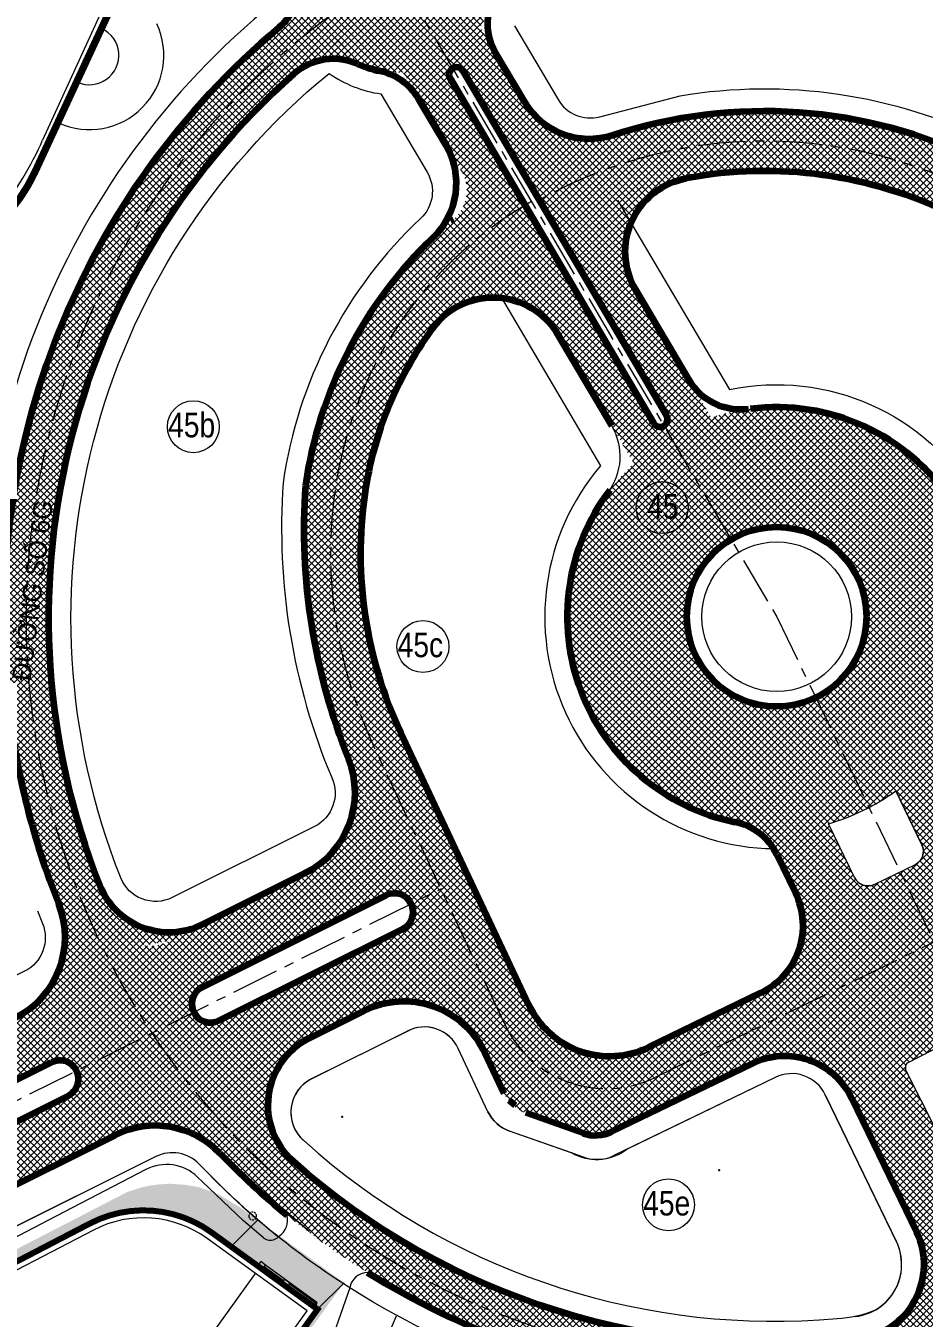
# Model space of a CAD drawing. Header units: millimetres. Extents: x 89040 to 596321, y -313033 to 2401191.
# Drawn here: x 595738 to 595858, y 1200330.2 to 1200502.9 of the extents above; entities that cross this region are included whole.
import ezdxf

# ---------------------------------------------------------------- set-up
doc = ezdxf.new("R2010")
doc.units = ezdxf.units.MM
doc.header["$MEASUREMENT"] = 0
for name, pattern in [('CENTER', [50.800000000000004, 31.75, -6.349999999999999, 6.349999999999999, -6.349999999999999]), ('DUONG', [3, 2, -1]), ('HIDDEN', [0.375, 0.25, -0.125])]:
    doc.linetypes.add(name, pattern=pattern)
for name, color, linetype, lineweight in [('0-THAY0', 7, 'Continuous', 15), ('2', 6, 'Continuous', 25), ('block', 157, 'Continuous', 9), ('BONGDO', 251, 'Continuous', 9), ('CONGTRINH', 7, 'Continuous', 20), ('CONGTRINH2', 30, 'Continuous', 18), ('KICHTHUOC', 2, 'Continuous', 18), ('LEDUONG', 6, 'Continuous', 20), ('LONGDUONG', 4, 'Continuous', 90), ('SO', 61, 'Continuous', 18), ('TEXT', 7, 'Continuous', 25), ('truc', 8, 'CENTER', 9)]:
    doc.layers.add(name, color=color, linetype=linetype, lineweight=lineweight)
doc.layers.add('DUONG NOI BO CONG TRINH', color=7, linetype='Continuous', lineweight=20, true_color=0x5e5e5e)
doc.layers.add('NOI-SUY-5', color=5, linetype='Continuous')
doc.styles.add('FRANKO', font='VFRANKO.TTF')
doc.styles.add('STYLE2', font='VHELVCN.TTF')
pattern_1 = [(45, (27179.21699432831, -3.795911343069747), (-0.4419417382415922, 0.4419417382415923), []), (135, (27179.21699432831, -3.795911343069747), (-0.4419417382415923, -0.4419417382415922), [])]

msp = doc.modelspace()

# ---------------------------------------------------------------- hatches: boundary and pattern name
at = {"layer": 'BONGDO'}
h = msp.add_hatch(dxfattribs=at)
h.set_pattern_fill('ANSI35', color=256, style=0)
h.set_pattern_definition([(45, (594650.3527654881, 1198136.11866812), (-0.1767766952966369, 0.1767766952966369), []), (45, (594650.5295421833, 1198136.11866812), (-0.1767766952966369, 0.1767766952966369), [0.3125, -0.0625, 0, -0.0625])])
h.paths.add_polyline_path([(595766.9538121313, 1200315.024315049), (595770.4940841248, 1200318.564587042), (595775.3082211668, 1200325.202665422), (595773.456464992, 1200326.545615517), (595775.8552081863, 1200328.511865507), (595780.4932182637, 1200334.90708736), (595768.9281076412, 1200343.294458565), (595767.7680127193, 1200344.13579481), (595766.6442707854, 1200344.950766758), (595763.7394663268, 1200346.698913579), (595762.1771161965, 1200347.321776704), (595760.9455425402, 1200347.726444582), (595759.1439709298, 1200348.014537046), (595757.2297766978, 1200348.14714374), (595755.6278925389, 1200348.050895627), (595754.3843370054, 1200347.870731816), (595753.2406584888, 1200347.612275281), (595751.5055973058, 1200347.039094588), (595721.6967311024, 1200331.642124149), (595719.8398030093, 1200329.916771176), (595716.2995310194, 1200326.376499186), (595747.9653253161, 1200343.498822598), (595752.087620549, 1200344.510623637), (595758.6368442065, 1200343.781504714), (595763.7804607155, 1200340.919903937), (595774.2624270011, 1200333.318062064), (595776.9529462737, 1200331.36681537), (595772.3149361965, 1200324.971593517), (595771.4244622675, 1200325.617392389), (595769.9567375593, 1200323.593588005), (595771.767949177, 1200321.662393431)])
at = {"layer": 'DUONG NOI BO CONG TRINH'}
h = msp.add_hatch(dxfattribs=at)
h.set_pattern_fill('NET', color=256, scale=5, angle=45, style=0)
h.set_pattern_definition(pattern_1)
h.paths.add_polyline_path([(595630.3748945956, 1200478.801861896), (595769.4256455847, 1200546.957220973, -0.5504347150805704), (595780.9458568654, 1200539.884298884), (595781.2080394747, 1200520.918638873, 0.3573021920194797), (595775.3441320865, 1200505.521166325, 0.2634841532563126), (595735.6602983037, 1200412.09129189, 0.0411973363359268), (595738.9593987033, 1200395.471017946), (595744.3932171868, 1200398.32224284, -0.3028544932268082), (595778.5295652663, 1200500.400823107, 0.2116231949935918), (595788.3754827704, 1200496.659727888), (595796.2083582728, 1200483.404015115, -0.3670167064642831), (595795.1151936951, 1200477.028091571, 0.1852320290891514), (595775.3313811658, 1200441.408579372, 0.0789288417216947), (595777.5749769636, 1200415.733324899), (595784.2526520797, 1200419.237224336, -0.0943630089708797), (595783.2523431577, 1200440.286812408, -0.1676425808586051), (595797.7723757047, 1200468.668800296, -0.48392233030653), (595805.5422998258, 1200467.608021902), (595819.2434813263, 1200444.421271829, 0.1149863524073583), (595812.1490722288, 1200433.874991097), (595845.0094125232, 1200451.117418418, 0.1406396495466508), (595829.574615258, 1200450.525997186), (595816.0914204965, 1200473.343844473, -0.4793653953514409), (595818.8399161985, 1200480.63915528, -0.1955406021116033), (595861.932132909, 1200477.629785037, -0.0786483482962477), (595876.1281057587, 1200467.445971367), (595883.5160134004, 1200471.322542925, 0.0887768052661807), (595865.4881973601, 1200484.796070051, 0.2103083171618619), (595812.8967785473, 1200487.002505718, -0.3677892534571215), (595806.7717374412, 1200489.115707779), (595798.7066167023, 1200502.764453245, 0.4492483440201812), (595793.2024383567, 1200521.406750746), (595792.7374560233, 1200555.042455542), (595792.5567223554, 1200568.116294836), (595787.5562446158, 1200568.116294836), (595787.58501636, 1200566.03501599, -1), (595785.5852074376, 1200566.007370492), (595785.5560535201, 1200568.116294836), (595780.5555757807, 1200568.116294836), (595780.5788552087, 1200566.432316949, -0.2899607965050845), (595776.1005951096, 1200559.138230874), (595711.6693128623, 1200527.557407714), (595626.9334906854, 1200486.024367827, -0.4156562328863508), (595620.2324115818, 1200488.335577778), (595595.441693289, 1200539.550123221), (595588.8288845223, 1200534.84993947), (595673.0393592676, 1200360.881556037), (595680.127086431, 1200364.600617354), (595628.0750349805, 1200472.133691745, -0.4127723620592684)])
h.paths.add_polyline_path([(595787.8262216662, 1200548.586803692, 0.9999239193066308), (595785.826410652, 1200548.559310346, 1.98714308068e-05), (595785.8264117418, 1200548.559230868, 1.30736535604e-05), (595785.8264124622, 1200548.559178578, 2225215.435289543), (595785.8264124373, 1200548.559180375, 1.2191309903e-06), (595785.8264125048, 1200548.559175499, 4.3275847824e-06), (595785.8264127438, 1200548.559158191), (595786.1741282925, 1200523.40625084, 0.999844908096398), (595788.1739414547, 1200523.43358616, 7.75517789681e-05), (595788.1739372148, 1200523.433896338)], flags=16)
h.paths.add_polyline_path([(595796.3796985305, 1200496.873885755), (595823.5947902565, 1200450.817308077, -1), (595821.8729346012, 1200449.799853851), (595794.6578428752, 1200495.856431529, -1)], flags=16)
h = msp.add_hatch(dxfattribs=at)
h.set_pattern_fill('NET', color=256, scale=5, angle=45, style=0)
h.set_pattern_definition(pattern_1)
h.paths.add_polyline_path([(595774.9286500647, 1200497.314253005), (595776.5716052641, 1200498.073342667), (595777.6177491187, 1200498.342570823), (595779.0001671723, 1200498.477644496), (595780.3829491531, 1200498.371922027), (595781.3639775044, 1200498.146305182), (595781.7848673401, 1200498.417503774), (595779.4934114869, 1200501.394342352), (595779.3107591899, 1200500.645832262), (595776.8366510394, 1200499.870787647), (595775.308600635, 1200498.901906659)])
h = msp.add_hatch(dxfattribs=at)
h.set_pattern_fill('NET', color=256, scale=5, angle=45, style=0)
h.set_pattern_definition(pattern_1)
h.paths.add_polyline_path([(595805.4016033278, 1200491.455867098), (595807.6342192326, 1200487.513925796), (595810.4168602141, 1200486.576937173), (595812.5524773424, 1200486.803041997), (595815.270452473, 1200487.77244951), (595813.9438891691, 1200487.675493715), (595811.8729378917, 1200487.77244951), (595810.4493758114, 1200488.095510129), (595809.3491429859, 1200488.45091442), (595808.1842443094, 1200489.032573971), (595807.0518612302, 1200489.872606799), (595806.1781415548, 1200490.583490598)])
h = msp.add_hatch(dxfattribs=at)
h.set_pattern_fill('NET', color=256, scale=5, angle=45, style=0)
h.set_pattern_definition(pattern_1)
h.paths.add_polyline_path([(595819.0357722951, 1200468.449139731), (595815.7496008545, 1200473.277595796), (595814.7204273961, 1200476.767252231), (595815.5941470716, 1200479.076891203), (595818.5751697314, 1200481.027214557), (595821.247842232, 1200481.489127308), (595823.2523009394, 1200481.797069141), (595824.0746898121, 1200481.848367708), (595821.7103674709, 1200480.667898939), (595820.0142589229, 1200478.768949369), (595818.8321890881, 1200476.921223148), (595818.2668195722, 1200475.176244495), (595817.9584694129, 1200473.636535325), (595817.9584694129, 1200473.071950224), (595818.0613136898, 1200471.891481454), (595818.3696638491, 1200470.711012685)])
h = msp.add_hatch(dxfattribs=at)
h.set_pattern_fill('NET', color=256, scale=5, angle=45, style=0)
h.set_pattern_definition(pattern_1)
h.paths.add_polyline_path([(595826.3225255755, 1200423.927612553, -1), (595850.3225255758, 1200423.927612553, -1)], flags=16)
h.paths.add_polyline_path([(595867.7554591673, 1200369.975002496), (595868.075100912, 1200370.258824103), (595874.1128457201, 1200373.345400163), (595874.5390406607, 1200373.274446454), (595874.8586883531, 1200373.061578556), (595879.0140786164, 1200365.079050995), (595879.1561396314, 1200364.475925848), (595879.0495923833, 1200363.979236343), (595878.7299506385, 1200363.730889897), (595872.5146191532, 1200361.034571087), (595872.123943927, 1200360.92813883), (595871.7687824678, 1200360.999092539), (595871.3070737602, 1200361.424828336), (595867.8264926487, 1200368.733273655), (595867.6133922045, 1200369.300920254), (595867.6133922045, 1200369.620223795)])
h.paths.add_polyline_path([(595855.8196514832, 1200364.323019403), (595862.6032329765, 1200367.764374164), (595863.1004613986, 1200367.586984813), (595863.3135558952, 1200367.338641753), (595867.3979126769, 1200359.072292585), (595867.3979126769, 1200358.682035336), (595867.2203319473, 1200358.185345831), (595860.4722642208, 1200354.99233413), (595860.1171027615, 1200355.027812677), (595859.690907821, 1200355.240680575), (595855.606551039, 1200363.329640392), (595855.5710372721, 1200363.968240701)])
edge = h.paths.add_edge_path()
edge.add_arc((595884.9223491754, 1200382.766547189), 5.000000000000091, 116.3038035977974, 205.8400835446085)
edge.add_line((595880.4222788363, 1200380.587242956), (595889.0355967165, 1200362.801503947))
edge.add_line((595889.0355967166, 1200362.801503947), (595854.8548250274, 1200346.197983155))
edge.add_line((595854.8548250273, 1200346.197983155), (595846.2076528193, 1200364.053628355))
edge.add_arc((595841.7075824799, 1200361.874324122), 5.000000000000047, 25.84008354431365, 115.8535052662718)
edge.add_line((595839.5272241504, 1200366.373883828), (595816.2879063014, 1200355.112773064))
edge.add_arc((595814.1075479719, 1200359.612332771), 5.000000000000652, 250.5664239350375, 295.8535052662603, ccw=False)
edge.add_line((595812.4439788947, 1200354.897193545), (595804.7738742009, 1200357.603317028))
edge.add_arc((595806.437443278, 1200362.318456255), 5.000000000000582, 205.209828304251, 250.5664239350399, ccw=False)
edge.add_line((595801.9136732651, 1200360.188783775), (595796.3090136348, 1200372.093990518))
edge.add_line((595796.3090136348, 1200372.093990518), (595783.7861470125, 1200398.933689911))
edge.add_arc((595779.1089157766, 1200397.16634502), 5.000000000005276, 20.6996407385943, 25.20982830423718)
edge.add_line((595783.6326857894, 1200399.2960175), (595781.8822454886, 1200403.014236811))
edge.add_arc((595857.2706064794, 1200435.633068724), 82.14251742089712, 194.0198922177962, 203.3970392693338, ccw=False)
edge.add_line((595777.5749769636, 1200415.733324899), (595784.2526520797, 1200419.237224336))
edge.add_arc((595839.023505883, 1200432.388582012), 56.32765426600739, 193.502016800409, 205.2098283042517)
edge.add_line((595788.0608352311, 1200408.396690984), (595807.7278434809, 1200366.620773322))
edge.add_arc((595812.2516134937, 1200368.750445802), 5.000000000000582, 205.209828304251, 250.5664239350399)
edge.add_line((595810.5880444164, 1200364.035306575), (595811.9586040006, 1200363.5517534))
edge.add_arc((595813.622173078, 1200368.266892627), 4.999999999999882, 250.566423935048, 295.8535052662788)
edge.add_line((595815.8025314076, 1200363.76733292), (595840.7191254044, 1200375.841203878))
edge.add_arc((595838.5387670747, 1200380.340763585), 4.999999999999483, 295.8535052662695, 385.962970907893)
edge.add_line((595843.0341529192, 1200382.5297145), (595837.6833733233, 1200393.518457411))
edge.add_arc((595833.1879874788, 1200391.329506496), 5.000000000000066, 25.96297090788377, 81.04886439840031)
edge.add_arc((595838.3225255758, 1200423.927612553), 28.00000000000001, 159.1904042628928, 261.04886439840567, ccw=False)
edge.add_line((595812.1490722288, 1200433.874991097), (595845.0094125232, 1200451.117418418))
edge.add_arc((595838.3225255758, 1200423.927612553), 28.0000000000002, -32.80123273498532, 76.18324766180729, ccw=False)
edge.add_arc((595866.0608388694, 1200406.050644812), 5.000000000000477, 147.1987672650109, 205.9629709078885)
edge.add_line((595861.565453025, 1200403.861693897), (595866.4824959622, 1200393.763703548))
edge.add_arc((595870.9778818064, 1200395.952654463), 5.000000000000452, 205.9629709078932, 296.3038035977929)
edge.add_line((595873.1935353234, 1200391.470369389), (595900.3464620756, 1200404.892424578))
edge.add_arc((595898.1308085587, 1200409.374709653), 5.00000000000112, 296.3038035978092, 331.8788619825664)
edge.add_line((595902.5405737413, 1200407.018023201), (595904.6964960991, 1200411.052124275))
edge.add_arc((595900.2867309166, 1200413.408810728), 5.000000000000269, 331.8788619825614, 385.8535052662625)
edge.add_line((595904.7862906234, 1200415.589169057), (595886.3501630633, 1200453.635418425))
edge.add_arc((595836.8590017229, 1200427.692172363), 55.87868168700665, 27.66350948909428, 45.35142505184318)
edge.add_line((595876.1281057587, 1200467.445971367), (595883.5160134, 1200471.322542925))
edge.add_arc((595836.8590017229, 1200427.692172363), 63.87868168700646, 27.54637067025658, 43.080032404757674, ccw=False)
edge.add_line((595893.4961941928, 1200457.233912379), (595913.7621307978, 1200415.411524503))
edge.add_arc((595909.2625710911, 1200413.231166173), 5.000000000000269, -28.121138017438682, 25.853505266262573, ccw=False)
edge.add_line((595913.6723362736, 1200410.874479721), (595908.3864645016, 1200400.983705632))
edge.add_arc((595903.9766993191, 1200403.340392084), 4.999999999999504, 296.30380359779514, 331.87886198255654, ccw=False)
edge.add_line((595906.1923528359, 1200398.858107009), (595882.7066956587, 1200387.248832264))
edge = h.paths.add_edge_path()
edge.add_arc((595837.2439444809, 1200424.115489866), 28.98000000014401, 286.0278578281633, 305.8980839879973)
edge.add_line((595854.2362303487, 1200400.639914879), (595857.7385438231, 1200393.447313937))
edge.add_arc((595855.9403894852, 1200392.571733571), 2.000000000005954, -64.03702909179282, 25.962970907924728, ccw=False)
edge.add_line((595856.8159698513, 1200390.773579233), (595851.4215068379, 1200388.146838135))
edge.add_arc((595850.5459264718, 1200389.944992472), 2.000000000031437, 205.962970908646, 295.9629709066649, ccw=False)
edge.add_line((595848.747772134, 1200389.069412106), (595845.2454586597, 1200396.262013049))
h = msp.add_hatch(dxfattribs=at)
h.set_pattern_fill('NET', color=256, scale=5, angle=45, style=0)
h.set_pattern_definition(pattern_1)
h.paths.add_polyline_path([(595792.6998191635, 1200462.965316379), (595796.3971575915, 1200467.709520028), (595798.3930307197, 1200469.38559914), (595799.9808148339, 1200470.110323021), (595804.1353287062, 1200470.124735483), (595805.2466712762, 1200468.236295862), (595808.5985388204, 1200462.371483732), (595807.2276334247, 1200463.937857324), (595806.2909218266, 1200464.642850104), (595804.7818565674, 1200465.607406921), (595803.0068293392, 1200466.266518326), (595801.5247186882, 1200466.544283436), (595800.4289686269, 1200466.604498136), (595797.478363294, 1200466.159283752), (595795.9045978005, 1200465.522461392), (595794.8099731319, 1200464.876552877)])
h = msp.add_hatch(dxfattribs=at)
h.set_pattern_fill('NET', color=256, scale=5, angle=45, style=0)
h.set_pattern_definition(pattern_1)
h.paths.add_polyline_path([(595776.661237638, 1200390.470465152), (595778.7062648728, 1200392.209136556), (595779.8815913505, 1200393.675303484), (595780.8925702329, 1200395.477870738), (595781.6510467198, 1200397.72066809), (595781.8987579605, 1200399.216944469), (595781.9597042294, 1200400.424833539), (595781.6832259719, 1200402.985895419), (595781.088902933, 1200404.91269742), (595783.5239037838, 1200399.27617944), (595784.2379682226, 1200397.533457322), (595784.158505948, 1200395.790735204), (595783.6033660582, 1200394.602518998), (595782.8100220169, 1200393.73112033), (595781.1440543315, 1200392.542904123)])
h = msp.add_hatch(dxfattribs=at)
h.set_pattern_fill('NET', color=256, scale=5, angle=45, style=0)
h.set_pattern_definition(pattern_1)
h.paths.add_polyline_path([(595769.0828691022, 1200386.577111496), (595756.8248309394, 1200380.462049851), (595756.6630991863, 1200380.381368128), (595760.1715623741, 1200371.716804498, -0.3355916353448112), (595761.5119516738, 1200374.418833999), (595772.9976247436, 1200380.14859254)])
h.paths.add_polyline_path([(595786.1228375554, 1200386.696254115, -1), (595788.354829044, 1200382.222082236), (595775.6074618378, 1200375.862913237), (595779.5222174793, 1200369.434394281), (595789.5496091873, 1200374.436672592, -0.0002033574951911), (595789.5532521332, 1200374.438489917, -0.2018692451153293), (595793.4245213772, 1200374.68795736, -0.1939358235140893), (595796.2456049613, 1200372.22989149), (595783.7861470126, 1200398.933689911, -0.3847995210643777), (595781.3409072652, 1200392.692173142), (595769.0828691022, 1200386.577111496), (595772.9976247436, 1200380.14859254)])
h = msp.add_hatch(dxfattribs=at)
h.set_pattern_fill('NET', color=256, scale=5, angle=45, style=0)
h.set_pattern_definition(pattern_1)
h.paths.add_polyline_path([(595744.3932171868, 1200398.32224284), (595738.9593987033, 1200395.471017946, 0.0403810102925509), (595744.7953630838, 1200379.920132998, -0.407492834641976), (595742.5030339333, 1200373.317458652), (595756.8248309394, 1200380.462049851, -0.4221443758239356), (595750.0600389725, 1200382.825837919, -0.042603070642604)])
h.paths.add_polyline_path([(595768.1213702955, 1200356.4881291, -0.5062479911121979), (595769.4911828252, 1200364.430298644), (595754.5947052627, 1200356.999021519, -0.3406200351524143), (595760.5845519133, 1200355.823110483, 0.1455825744965527), (595810.3074192072, 1200324.558805858), (595818.8023462961, 1200328.685269117, -0.1524475857996893)])
h = msp.add_hatch(dxfattribs=at)
h.set_pattern_fill('NET', color=256, scale=5, angle=45, style=0)
h.set_pattern_definition(pattern_1)
h.paths.add_polyline_path([(595747.79440663, 1200388.093678462), (595750.0618833255, 1200381.533118556), (595752.8048845056, 1200380.141814183), (595754.6334301779, 1200380.141814183), (595757.9860074728, 1200380.794028067), (595761.016840502, 1200382.573108445), (595759.5014239876, 1200381.683568256), (595757.9768359875, 1200381.810453353), (595757.0935779308, 1200381.771369737), (595755.4932633411, 1200381.90025059), (595754.0727459209, 1200382.2385541), (595752.8334372779, 1200382.724204345), (595751.5555868977, 1200383.44486655), (595750.6710272944, 1200384.106459866), (595749.827065025, 1200384.901304949), (595749.3976128633, 1200385.386064601)])
h = msp.add_hatch(dxfattribs=at)
h.set_pattern_fill('NET', color=256, scale=5, angle=45, style=0)
h.set_pattern_definition(pattern_1)
h.paths.add_polyline_path([(595837.5939578334, 1200374.46984674), (595838.9575104536, 1200375.621112173), (595840.0229157171, 1200376.89320554), (595840.7815177576, 1200378.157756479), (595841.5871888655, 1200380.377219131), (595841.808500974, 1200381.743039642), (595841.8139794557, 1200383.506665861), (595841.5327711146, 1200385.155529998), (595843.4408334674, 1200382.279956482), (595843.535822853, 1200378.583977514), (595842.7764557841, 1200376.830800117), (595841.4003883966, 1200375.835743322), (595839.3601259977, 1200375.030235481)])
h = msp.add_hatch(dxfattribs=at)
h.set_pattern_fill('NET', color=256, scale=5, angle=45, style=0)
h.set_pattern_definition(pattern_1)
h.paths.add_polyline_path([(595742.7324303461, 1200384.435430617), (595745.2331344442, 1200379.969790985), (595745.565049278, 1200377.04547183), (595744.6931563215, 1200375.256039434), (595744.0152609181, 1200374.143718028), (595742.8043289239, 1200373.321587045), (595741.3515393405, 1200372.25755549), (595738.0913342579, 1200371.263697946), (595739.2533210575, 1200372.189828716), (595740.4238912652, 1200373.408011473), (595741.3729175859, 1200374.716132449), (595741.9828628225, 1200375.811795907), (595742.4213870019, 1200376.821257788), (595743.1624131118, 1200380.0549258), (595743.2073796351, 1200381.09279601), (595743.1256113435, 1200382.491278383), (595742.9441696319, 1200383.592348083)])
h = msp.add_hatch(dxfattribs=at)
h.set_pattern_fill('NET', color=256, scale=5, angle=45, style=0)
h.set_pattern_definition(pattern_1)
h.paths.add_polyline_path([(595810.1231967779, 1200324.610406546), (595818.802346296, 1200328.685269117), (595827.2029031743, 1200327.369663982), (595835.4944599244, 1200326.799554892), (595840.1525740138, 1200326.791251856), (595843.8367138072, 1200326.943266332), (595847.0587437641, 1200327.191544895), (595850.9018787062, 1200327.76908508), (595853.3695631555, 1200328.892747491), (595855.0295119643, 1200330.206003743), (595856.7955761503, 1200332.535043321), (595857.5979283877, 1200334.440486701), (595858.0298784586, 1200337.34779139), (595857.891335913, 1200339.006603277), (595854.8548250273, 1200346.197983155), (595889.0355967165, 1200362.801503947), (595889.6251019469, 1200361.584227826), (595891.1185441595, 1200358.50040185), (595892.9174590782, 1200355.920541642), (595895.2602106512, 1200354.118573911), (595896.9651440652, 1200353.369269509), (595898.5031159223, 1200352.990376314), (595901.5505506232, 1200352.96205319), (595904.467232519, 1200353.854004316), (595906.2509028099, 1200354.959902598), (595908.9442161762, 1200357.620455672), (595911.7702661391, 1200360.787826934), (595915.3953445728, 1200365.300212201), (595918.9535419897, 1200370.3356825), (595921.4400125177, 1200374.30863209), (595924.5998595125, 1200380.077064081), (595933.1062333314, 1200384.231052791), (595933.0022470026, 1200383.358830707), (595933.1896111144, 1200382.287238274), (595933.6347315024, 1200381.462830652), (595934.1551044058, 1200380.919053186), (595934.8188617448, 1200380.623283621), (595932.4794608008, 1200375.715798706), (595929.2069621806, 1200369.761473444), (595927.618232046, 1200370.166223576), (595926.2344439022, 1200369.828014397), (595925.126186496, 1200368.836465767), (595924.5702460756, 1200367.964383557), (595921.4987369668, 1200363.465091338), (595918.2681155164, 1200359.227012747), (595915.3210736242, 1200355.723989234), (595912.2992700066, 1200352.436513532), (595909.5220015869, 1200349.651942796), (595906.9740434403, 1200347.27492914), (595905.3634020602, 1200345.852011036), (595903.0948989176, 1200342.938072346), (595902.1895067951, 1200340.373483236), (595901.9842319695, 1200338.357705778), (595902.152932302, 1200336.528622167), (595902.9840912906, 1200333.999097311), (595904.0456636086, 1200331.90745243), (595910.2303829173, 1200319.036146513), (595920.9365285937, 1200296.928903353), (595963.5167318955, 1200209.004552549), (595964.8591246655, 1200206.232630301), (595965.4346752694, 1200205.255064455), (595967.4333712492, 1200203.35760968), (595969.7917128537, 1200202.418533096), (595973.1371340326, 1200202.568906158), (595927.6236376934, 1200180.422966774), (595930.9578917549, 1200184.284814708), (595931.2731185947, 1200187.708074128), (595929.9360371773, 1200191.161925928), (595927.3499077284, 1200196.502054327), (595906.9811175223, 1200238.561803146), (595883.5312488109, 1200286.983706355), (595879.8285520201, 1200294.629447481), (595868.867679185, 1200317.262679676), (595867.817815033, 1200318.969803082), (595865.5220705147, 1200321.151875024), (595862.6296992628, 1200322.515026831), (595859.8675385062, 1200322.90407121), (595856.4440493188, 1200322.432773105), (595851.2452811591, 1200321.622943274), (595846.7432909746, 1200321.139357106), (595842.941972343, 1200320.886085349), (595837.9963682514, 1200320.767283826), (595830.3173094773, 1200321.053934858), (595823.0121730769, 1200321.863044979), (595816.0294820538, 1200323.13699062)])
edge = h.paths.add_edge_path(flags=16)
edge.add_arc((595945.7288704867, 1200202.143017455), 5, 0, 360)
edge = h.paths.add_edge_path(flags=16)
edge.add_line((595892.4231735965, 1200337.60836309), (595883.558788853, 1200355.225613473))
edge.add_arc((595881.7722020486, 1200354.326665427), 2.000000000000235, 26.70994282851439, 115.5861520820951)
edge.add_line((595880.908466507, 1200356.13053929), (595865.1189503196, 1200348.570162376))
edge.add_arc((595865.9826858612, 1200346.766288512), 1.999999999999899, 115.5861520821008, 205.8948835864992)
edge.add_line((595864.183492299, 1200345.892845597), (595872.7158165312, 1200328.317223244))
edge.add_arc((595874.5150100932, 1200329.190666159), 2, 205.8948835864968, 295.0033109118431)
edge.add_line((595875.3603513597, 1200327.378099431), (595891.4819280584, 1200334.896848315))
edge.add_arc((595890.636586792, 1200336.709415043), 2, 295.0033109118436, 386.7099428284974)
edge = h.paths.add_edge_path(flags=16)
edge.add_line((595879.1593257679, 1200320.093794528), (595894.8910002946, 1200327.331502841))
edge.add_arc((595895.7269199918, 1200325.514571841), 1.999999999999998, 26.511608429328078, 114.70585104970101, ccw=False)
edge.add_line((595897.5166078741, 1200326.407330086), (595906.2774519337, 1200308.844707121))
edge.add_arc((595904.4877640513, 1200307.951948876), 1.999999999999958, -64.54415459864498, 26.511608429313583, ccw=False)
edge.add_line((595905.3473948471, 1200306.146115302), (595889.6442367319, 1200298.670942338))
edge.add_arc((595888.7846059361, 1200300.476775911), 2, 206.2793245791068, 295.45584540135786, ccw=False)
edge.add_line((595886.991313424, 1200299.591280589), (595878.2019529527, 1200317.391368206))
edge.add_arc((595879.9952454648, 1200318.276863528), 2, 114.70585104969271, 206.2793245791068, ccw=False)
edge = h.paths.add_edge_path(flags=16)
edge.add_line((595921.2130952923, 1200277.784503163), (595911.2360813601, 1200297.638096629))
edge.add_arc((595909.449038674, 1200296.740055183), 2.000000000000139, 26.6808718854185, 116.4492501617534)
edge.add_line((595908.558228777, 1200298.530713645), (595893.2032432095, 1200290.891974376))
edge.add_arc((595894.0940531065, 1200289.101315914), 1.999999999999488, 116.4492501617591, 205.2287437658427)
edge.add_line((595892.2848264335, 1200288.248849582), (595901.5490916872, 1200268.586893222))
edge.add_arc((595903.35831836, 1200269.439359553), 2, 205.2287437658327, 294.8668638118605)
edge.add_line((595904.1993406945, 1200267.624784828), (595920.2670749406, 1200275.071886992))
edge.add_arc((595919.4260526062, 1200276.886461717), 1.999999999999643, 294.8668638118659, 386.6808718854185)
edge = h.paths.add_edge_path(flags=16)
edge.add_line((595907.6875858536, 1200260.472818845), (595923.532441483, 1200267.971408592))
edge.add_arc((595924.3879741131, 1200266.163629867), 2, 26.081542762728475, 115.3258881901549, ccw=False)
edge.add_line((595926.1843126151, 1200267.042929581), (595934.847001607, 1200249.345753607))
edge.add_arc((595933.050663105, 1200248.466453893), 2, -63.602352418413204, 26.0815427627291, ccw=False)
edge.add_line((595933.9398599113, 1200246.674993863), (595918.1990175792, 1200238.861977388))
edge.add_arc((595917.3098207728, 1200240.653437418), 2, 205.9533577232159, 296.3976475815854, ccw=False)
edge.add_line((595915.511519554, 1200239.778158761), (595906.7448172651, 1200257.789761464))
edge.add_arc((595908.543118484, 1200258.66504012), 2, 115.3258881901539, 205.9533577232161, ccw=False)
edge = h.paths.add_edge_path(flags=16)
edge.add_line((595933.1025810153, 1200237.062262932), (595937.3928166201, 1200239.027827142))
edge.add_arc((595938.2258480205, 1200237.209570096), 2, 25.410298068309203, 114.614803670828, ccw=False)
edge.add_line((595940.0323643876, 1200238.067765071), (595944.4675268114, 1200228.73166577))
edge.add_arc((595942.6610104443, 1200227.873470794), 1.999999999999889, -65.47774101942088, 25.410298068320117, ccw=False)
edge.add_line((595943.4911038933, 1200226.0538706), (595939.280835715, 1200224.133165138))
edge.add_arc((595938.4507422661, 1200225.952765331), 2, 205.9176913612265, 294.5222589805807, ccw=False)
edge.add_line((595936.6518965387, 1200225.078606279), (595932.1367666883, 1200234.369846834))
edge.add_arc((595933.9356124158, 1200235.244005886), 2, 114.61480367082169, 205.9176913612253, ccw=False)
edge = h.paths.add_edge_path(flags=16)
edge.add_line((595921.4670687729, 1200231.719637084), (595925.8918994237, 1200233.76049081))
edge.add_arc((595926.7295502286, 1200231.944357244), 2, 25.319333401046777, 114.7604524215061, ccw=False)
edge.add_line((595928.5374268169, 1200232.799683054), (595932.9619315251, 1200223.447739755))
edge.add_arc((595931.154054937, 1200222.592413945), 2, -65.34688709148679, 25.319333401047174, ccw=False)
edge.add_line((595931.9883018783, 1200220.774714288), (595927.7363044401, 1200218.823228054))
edge.add_arc((595926.9020574986, 1200220.64092771), 2, 206.3968006842257, 294.6531129085124, ccw=False)
edge.add_line((595925.1105843255, 1200219.751757384), (595920.5132464044, 1200229.014333192))
edge.add_arc((595922.3047195775, 1200229.903503518), 2, 114.76045242150471, 206.396800684225, ccw=False)
h = msp.add_hatch(dxfattribs=at)
h.set_pattern_fill('NET', color=256, scale=5, angle=45, style=0)
h.set_pattern_definition(pattern_1)
h.paths.add_polyline_path([(595760.5401071634, 1200370.806639675, -0.0991605048157809), (595760.1715623741, 1200371.716804498), (595756.6630991863, 1200380.381368128), (595723.7169114787, 1200363.945787968), (595727.7827356008, 1200357.592631242), (595741.3837699714, 1200364.377661808, -0.0546413798412369), (595741.8948595701, 1200364.566289899, -0.89637922258515), (595743.6157614602, 1200359.90348993), (595730.4932850158, 1200353.357193423), (595734.5591091384, 1200347.004036696), (595765.914806219, 1200362.64618253)])
h = msp.add_hatch(dxfattribs=at)
h.set_pattern_fill('NET', color=256, scale=5, angle=45, style=0)
h.set_pattern_definition(pattern_1)
edge = h.paths.add_edge_path()
edge.add_line((595779.5222174793, 1200369.434394281), (595775.6080445371, 1200375.863203923))
edge.add_line((595775.6080445371, 1200375.863203923), (595763.7439501225, 1200369.944665593))
edge.add_arc((595762.627947418, 1200372.18174806), 2.500000000105482, 213.3699872870615, 296.5130144655714, ccw=False)
edge.add_line((595760.5401071634, 1200370.806639675), (595765.872668224, 1200362.667107322))
edge.add_line((595765.872668224, 1200362.667107322), (595779.5222174793, 1200369.434394281))
h = msp.add_hatch(dxfattribs=at)
h.set_pattern_fill('NET', color=256, scale=5, angle=45, style=0)
h.set_pattern_definition(pattern_1)
h.paths.add_polyline_path([(595773.67134332, 1200351.163625739), (595771.5486627612, 1200353.814775344), (595770.7718683054, 1200355.621734161), (595770.4433420793, 1200356.9778197), (595770.3027891829, 1200358.64853895), (595770.3886518574, 1200359.956163166), (595770.5714137042, 1200360.950783788), (595770.9932550804, 1200362.299918798), (595771.6932711661, 1200363.735404342), (595772.2465458753, 1200364.572806311), (595773.1412340401, 1200365.62794637), (595774.2301233257, 1200366.593520346), (595775.8388062054, 1200367.596882706), (595785.1462068576, 1200372.025003958), (595788.0031566866, 1200372.493428623), (595789.9205310347, 1200372.419679081), (595791.3559355007, 1200372.159516536), (595792.4363621105, 1200371.840539979), (595794.8327632799, 1200370.69805131), (595797.0606490962, 1200368.915176501), (595798.4362307187, 1200367.235295593), (595799.3591435292, 1200365.615019558), (595799.8829026981, 1200366.808850433), (595795.6471067893, 1200374.33161219), (595792.2263928772, 1200375.448296231), (595788.4439886125, 1200374.430147559), (595785.2207430195, 1200373.247798344), (595770.532095916, 1200365.415139089), (595767.3205413242, 1200363.832480534), (595766.6114090265, 1200361.916682168), (595766.8631308983, 1200358.664864541), (595767.3921487072, 1200356.605099231), (595768.9258619404, 1200355.073513588), (595770.3538081461, 1200353.383443958)])
h = msp.add_hatch(dxfattribs=at)
h.set_pattern_fill('NET', color=256, scale=5, angle=45, style=0)
h.set_pattern_definition(pattern_1)
h.paths.add_polyline_path([(595805.5477921498, 1200371.162004425), (595808.1320001472, 1200365.394002876), (595810.6028202036, 1200363.76297925), (595812.8642982679, 1200363.386589182), (595815.2514545958, 1200363.344768064), (595817.3034079961, 1200364.264832674), (595821.2424653381, 1200366.403369784), (595818.3029110011, 1200365.423486774), (595816.0096053473, 1200365.202313081), (595814.460191841, 1200365.302761922), (595813.1047231905, 1200365.559218146), (595810.8105139784, 1200366.38707157), (595809.6963889117, 1200366.997250698), (595808.2266553852, 1200368.068546613)])
h = msp.add_hatch(dxfattribs=at)
h.set_pattern_fill('NET', color=256, scale=5, angle=45, style=0)
h.set_pattern_definition(pattern_1)
h.paths.add_polyline_path([(595836.281407019, 1200364.699328527), (595839.7567066824, 1200366.583272133), (595842.1615821845, 1200367.022544314), (595844.6250953649, 1200366.466082739), (595846.7954201533, 1200364.006083306), (595847.8386493783, 1200360.539468119), (595846.9617791473, 1200361.722882465), (595845.4389863693, 1200363.154888812), (595844.0564851844, 1200364.036912928), (595842.6682794368, 1200364.640341729), (595840.2418368099, 1200365.157319022), (595838.7228558311, 1200365.171794754), (595837.4005266747, 1200364.994539365)])
h = msp.add_hatch(dxfattribs=at)
h.set_pattern_fill('NET', color=256, scale=5, angle=45, style=0)
h.set_pattern_definition(pattern_1)
h.paths.add_polyline_path([(595749.8860813233, 1200354.650070956), (595755.7871858688, 1200357.899447809), (595758.805838939, 1200357.522681652), (595760.901998938, 1200356.120169821), (595763.8780094887, 1200352.244777618), (595762.3173980014, 1200353.604886968), (595761.3562250276, 1200354.238082803), (595760.185418715, 1200354.846916572), (595759.0573557379, 1200355.289651739), (595757.9723277205, 1200355.597519964), (595757.2759090674, 1200355.738584359), (595756.6594239031, 1200355.828154673), (595754.3886863941, 1200355.881619255), (595754.02501222, 1200355.850100356), (595752.7584048837, 1200355.652053266), (595751.949978488, 1200355.451422618)])

# ---------------------------------------------------------------- linework, layer by layer
at = {"layer": '0-THAY0', "const_width": 0.96}
msp.add_lwpolyline([(595756.3531740358, 1200530.474502163), (595761.2121516347, 1200517.264840499), (595757.802543647, 1200515.593630131, 0.0429904687783196), (595755.5964308769, 1200514.266230278, 0.0744091294358059), (595752.4279548444, 1200511.155917076, 0.0546741648148582), (595750.7551526709, 1200508.345394945), (595739.1479264895, 1200483.314992611, -0.0674260492674639), (595735.9181536383, 1200478.263400886, 0.0139224221487914), (595734.0331617452, 1200475.911607181, -0.1342293254218984), (595731.3435817027, 1200473.840910566, 0.0424742740520196), (595728.7514290775, 1200472.510632332), (595722.5567613576, 1200469.362774639), (595716.3950540738, 1200481.933906781), (595720.5068784754, 1200483.949306674, 0.0632917978656634), (595723.666215519, 1200486.028924121, 0.091417968783664), (595727.086197979, 1200490.258955203, -1.921996135526171)], format="xyb", dxfattribs=at)
at = {"layer": '2'}
for p, q in [((595718.1564591125, 1200328.101852159), (595746.5402759793, 1200342.847667417)), ((595718.254742259, 1200327.927526683), (595746.6324843202, 1200342.670191723)), ((595762.6688976109, 1200341.478983976), (595776.6736239465, 1200331.322328996)), ((595762.7863155876, 1200341.640888327), (595776.9529462737, 1200331.36681537)), ((595772.2354769165, 1200334.911597857), (595769.6450073053, 1200336.790285483)), ((595772.4116038815, 1200335.154454383), (595769.8211342703, 1200337.033142009)), ((595772.2704498222, 1200325.250915845), (595776.6736239465, 1200331.322328996)), ((595772.3149361964, 1200324.971593517), (595776.9529462737, 1200331.36681537))]:
    msp.add_line(p, q, dxfattribs=at)
for points in [[(595762.7863155872, 1200341.640888327, 0.2839383716412923), (595746.5402759794, 1200342.847667417, 0.2839383716412923)], [(595762.6688976106, 1200341.478983976, 0.2839383716412914), (595746.6324843204, 1200342.670191723, 0.2839383716412914)]]:
    msp.add_lwpolyline(points, format="xyb", dxfattribs=at)
at = {"layer": 'block'}
for p, q in [((595775.8360665758, 1200341.768297213), (595768.4666691043, 1200348.009755282)), ((595775.8719400961, 1200341.767479713), (595768.5056637372, 1200348.012621067))]:
    msp.add_line(p, q, dxfattribs=at)
at = {"layer": 'block', "linetype": 'HIDDEN'}
for start, end in [(179.5999999955094, 359.5999999955094), (359.5999999955094, 179.5999999955094)]:
    msp.add_arc((595768.2711762129, 1200343.840217536), 0.5239688709116374, start, end, dxfattribs=at)
at = {"layer": 'BONGDO'}
for p, q in [((595765.387835651, 1200339.754186575), (595768.9281076412, 1200343.294458565)), ((595776.9529462737, 1200331.36681537), (595780.4932182637, 1200334.90708736))]:
    msp.add_line(p, q, dxfattribs=at)
at = {"layer": 'CONGTRINH'}
msp.add_line((595750.7551526709, 1200508.345394945), (595741.1121498616, 1200487.187548852), dxfattribs=at)
at = {"layer": 'CONGTRINH', "const_width": 0.8}
msp.add_lwpolyline([(595722.108912722, 1200312.574364309), (595724.9814641724, 1200314.066812078), (595727.9551831658, 1200308.343220953), (595749.9621691967, 1200319.777055222), (595749.893012941, 1200319.910161992), (595753.12917994, 1200321.591527949), (595763.2052039021, 1200314.28408784), (595764.8490555751, 1200316.550748749), (595766.9538121342, 1200315.024315053), (595771.767949177, 1200321.662393432), (595769.6631926177, 1200323.188827128), (595771.4244622675, 1200325.617392389), (595772.3149361964, 1200324.971593517), (595776.9529462737, 1200331.36681537), (595762.7863155876, 1200341.640888327, 0.2839383716493435), (595746.5402759793, 1200342.847667417), (595718.1564591125, 1200328.101852159, 0.4315160680483751), (595716.2457000362, 1200319.060049781)], format="xyb", close=True, dxfattribs=at)
at = {"layer": 'CONGTRINH'}
msp.add_arc((595693.7971557883, 1200508.752060605), 51.99746947050235, 322.2938170127984, 335.49816843076, dxfattribs=at)
at = {"layer": 'CONGTRINH2'}
for p, q in [((595749.845204657, 1200508.760117277), (595740.2022018476, 1200487.602271183)), ((595769.3496438324, 1200337.745670441), (595768.9386809141, 1200337.179005214)), ((595769.9972612354, 1200337.275998535), (595769.3496438324, 1200337.745670441)), ((595769.586298317, 1200336.709333307), (595769.9972612354, 1200337.275998535)), ((595776.864950238, 1200332.295340859), (595769.9972612354, 1200337.275998535)), ((595756.9923110558, 1200320.025164612), (595768.6753997324, 1200336.134647507)), ((595772.1767679282, 1200334.830645681), (595772.5877308465, 1200335.397310909)), ((595772.5877308465, 1200335.397310909), (595772.9115395478, 1200335.162474955)), ((595772.5877308465, 1200335.397310909), (595773.2353482492, 1200334.927639002)), ((595773.2353482492, 1200334.927639002), (595772.8243853311, 1200334.360973774))]:
    msp.add_line(p, q, dxfattribs=at)
msp.add_lwpolyline([(595722.3329734287, 1200313.817690994), (595725.407800937, 1200315.415232251), (595728.3815199302, 1200309.691641126), (595748.6137490236, 1200320.203391987), (595748.5445927678, 1200320.336498757), (595753.216249074, 1200322.763680012), (595762.9827720318, 1200315.680699476), (595764.6266237049, 1200317.947360386), (595766.7313802639, 1200316.42092669), (595770.3713375403, 1200321.439961562), (595768.2665809812, 1200322.966395258), (595771.2020303971, 1200327.014004025), (595772.092504326, 1200326.368205154), (595775.5563346376, 1200331.1443835), (595762.1992257044, 1200340.831366573, 0.2839383716493481), (595747.0013176836, 1200341.960288948), (595718.6492481165, 1200327.230966884, 0.4262897706926824), (595717.0325240355, 1200319.680866946)], format="xyb", close=True, dxfattribs=at)
for points in [[(595773.1472847668, 1200334.806210739), (595776.686165114, 1200332.2397067), (595776.4949109937, 1200331.698996535)], [(595776.864950238, 1200332.295340859), (595776.6215359031, 1200331.607164286)]]:
    msp.add_lwpolyline(points, dxfattribs=at)
msp.add_arc((595693.7971557883, 1200508.752060605), 50.99746947050235, 322.622343062885, 335.49816843076, dxfattribs=at)
at = {"layer": 'DUONG NOI BO CONG TRINH'}
msp.add_lwpolyline([(595788.354829044, 1200382.222082236, 1), (595786.1228375554, 1200386.696254115), (595761.5119516738, 1200374.418833999, 0.99999589190342), (595763.7439501225, 1200369.944665593)], format="xyb", close=True, dxfattribs=at)
at = {"layer": 'KICHTHUOC'}
for p, q in [((595857.738543823, 1200393.447313937), (595854.2362303487, 1200400.639914879)), ((595848.7477721344, 1200389.069412106), (595845.2454586597, 1200396.262013049)), ((595856.8159698513, 1200390.773579233), (595851.4215068379, 1200388.146838135))]:
    msp.add_line(p, q, dxfattribs=at)
msp.add_lwpolyline([(595815.797552281, 1200440.547983955, 0.3032953478097369), (595816.2883482715, 1200449.422295396), (595813.7762806382, 1200453.673511569)], format="xyb", dxfattribs=at)
msp.add_lwpolyline([(595855.606551039, 1200363.329640392), (595855.5710372721, 1200363.968240701), (595855.8196514832, 1200364.323019403), (595862.6032329765, 1200367.764374164), (595863.1004613986, 1200367.586984814), (595863.3135558952, 1200367.338641753), (595867.3979126769, 1200359.072292586), (595867.3979126769, 1200358.682035337), (595867.2203319473, 1200358.185345831), (595860.4722642208, 1200354.99233413), (595860.1171027615, 1200355.027812677), (595859.6909078211, 1200355.240680575)], close=True, dxfattribs=at)
for centre, start, end in [((595855.9403894852, 1200392.571733571), 295.9629709055445, 25.96297091154136), ((595850.5459264719, 1200389.944992472), 205.9629709115414, 295.9629709055445)]:
    msp.add_arc(centre, 2, start, end, dxfattribs=at)
at = {"layer": 'LEDUONG'}
for p, q in [((595801.5247186882, 1200466.544283436), (595814.7857686019, 1200444.102375778)), ((595776.1448051628, 1200362.161907565), (595788.9982779794, 1200368.574008555)), ((595799.7333594344, 1200357.776787694), (595795.7540394809, 1200366.229509157)), ((595838.1350708283, 1200362.365626517), (595816.4699218866, 1200351.867313119)), ((595844.815499497, 1200360.045371043), (595854.3299769338, 1200340.398817317)), ((595812.6259944799, 1200351.651733599), (595802.5935603702, 1200355.191320948)), ((595755.3102582573, 1200351.768357065), (595730.8220647477, 1200339.552143434)), ((595753.9850294233, 1200350.040023374), (595740.8858169082, 1200343.234265205)), ((595761.5843602519, 1200348.394718597), (595760.9017739962, 1200349.048580354)), ((595767.0354728837, 1200343.172998917), (595761.5843602519, 1200348.394718597)), ((595740.8858169082, 1200343.234265205), (595732.668737448, 1200338.965042487)), ((595769.6935143543, 1200340.950681632), (595767.0354728837, 1200343.172998917)), ((595781.2613331858, 1200334.228823955), (595772.7959918625, 1200310.295765184)), ((595784.9975629129, 1200324.642016667), (595787.5223843999, 1200330.511996574))]:
    msp.add_line(p, q, dxfattribs=at)
for points in [[(595771.0748649469, 1200505.971373721, 0.2618075869457399), (595732.9855039538, 1200409.320194863, 0.0026673440161893), (595733.1456189908, 1200408.200640659, 0.0026673440161893)], [(595803.2772422486, 1200502.892264944), (595809.0985055201, 1200493.040838878), (595809.0985055201, 1200493.040838878, 0.3347894706436174), (595814.6651038718, 1200490.746348882), (595814.6651038716, 1200490.746348882), (595825.4237488735, 1200493.552595022), (595825.4237488735, 1200493.552595022, -0.1568253517121385), (595866.8217078341, 1200487.483428468)], [(595817.0428881166, 1200479.596420691), (595832.0043251552, 1200454.276918039, -0.7185552361978235), (595861.7052726315, 1200403.574550373, -7.500952805984298)], [(595739.4938290811, 1200384.610550344), (595740.1850473088, 1200382.920793785, -0.3925746653174109), (595737.7892600425, 1200376.553565174), (595696.611580704, 1200356.011611868, -0.4177106072431879), (595685.8396433472, 1200359.684718713), (595632.0867966615, 1200470.731983965)], [(595777.0158377542, 1200352.23145434, 0.201496144546627), (595846.3908198393, 1200330.14285762, 0.0851433612747965), (595851.4666089944, 1200331.249522519, 0.3784701585516164), (595854.5052131949, 1200340.006746083), (595844.815499497, 1200360.045371043, 0.4146289258915043), (595838.1350708283, 1200362.365626517), (595818.412290066, 1200352.808529352, -0.3052407096990155), (595810.9100638812, 1200352.257138645), (595802.5935603702, 1200355.191320948, -0.2005303740178772), (595799.7333594344, 1200357.776787694), (595795.7540394809, 1200366.229509157, 0.3923012864962549), (595789.4473627465, 1200368.771158077), (595776.1448051628, 1200362.161907565, 0.5033682479907391), (595774.7328719476, 1200354.264022389), (595777.0158377542, 1200352.23145434)], [(595841.1639966554, 1200257.217160508, 0.0661121700676311), (595883.5098289127, 1200263.50765378, 0.3934899430183064), (595887.2776055533, 1200272.272661111), (595865.9934889044, 1200316.291213328, 0.3259865613269178), (595858.5126872519, 1200319.77170385, -0.061822185379648), (595832.4662155412, 1200317.911639617, -0.1282187292707339), (595781.485411855, 1200334.087231378, -0.0621986714183272), (595761.1663091332, 1200350.738919365, 0.3295862485912906), (595755.3102582573, 1200351.768357065), (595712.1641642823, 1200330.244437747, 0.5238223799580602), (595710.3602373068, 1200317.034668164, 0.0522853931951237), (595735.6797457404, 1200292.499262304, 0.0793372321696454), (595782.0223161908, 1200266.985791478, 0.0906206465657856), (595841.163996642, 1200257.21745212, -1.854914920233678)]]:
    msp.add_lwpolyline(points, format="xyb", dxfattribs=at)
for points in [[(595748.1010598216, 1200502.522013045), (595744.844650842, 1200495.377080977)], [(595776.140063404, 1200330.245954008), (595770.0094190465, 1200312.913507966)]]:
    msp.add_lwpolyline(points, dxfattribs=at)
for points in [[(595778.4934344103, 1200496.53678887, 0.1179686530539862), (595785.4188437901, 1200493.800538377), (595791.6048795754, 1200483.331801378, -0.3514562376108122), (595790.7179922493, 1200477.138649057, 0.171012794076495), (595772.361019875, 1200441.829238144, 0.1178283533397576), (595778.8454164342, 1200402.431864459, -0.4042526829031279), (595776.5296828911, 1200395.879665383), (595757.5293927087, 1200386.401154695, -0.4390920191502711), (595750.6513918362, 1200389.027463806, -0.3269311184169956)], [(595857.738543823, 1200393.447313937), (595857.7385438231, 1200393.447313937, -0.414213562357767), (595856.8159698513, 1200390.773579233), (595851.4215068379, 1200388.146838135), (595851.4215068379, 1200388.146838135, -0.4142135623884231), (595848.747772134, 1200389.069412106), (595848.7477721343, 1200389.069412106), (595845.2454586597, 1200396.262013049), (595845.2454586602, 1200396.262013049, 0.0869181123295379), (595854.236230348, 1200400.639914879), (595854.2362303487, 1200400.639914879)]]:
    msp.add_lwpolyline(points, format="xyb", close=True, dxfattribs=at)
msp.add_lwpolyline([(595855.606551039, 1200363.329640392), (595855.5710372721, 1200363.968240701), (595855.8196514832, 1200364.323019403), (595862.6032329765, 1200367.764374164), (595863.1004613986, 1200367.586984813), (595863.3135558952, 1200367.338641753), (595867.3979126769, 1200359.072292585), (595867.3979126769, 1200358.682035336), (595867.2203319473, 1200358.185345831), (595860.4722642208, 1200354.99233413), (595860.1171027615, 1200355.027812677), (595859.690907821, 1200355.240680575)], close=True, dxfattribs=at)
msp.add_circle((595838.3225255758, 1200423.927612553), 10.00000000005188, dxfattribs=at)
msp.add_circle((595838.3225255758, 1200423.927612553), 10.00000000005188, dxfattribs=at)
for centre, radius, start, end in [((595746.4728553318, 1200498.949547011), 9.926011134180836, 245.4981684246905, 25.07149014293057), ((595746.4728553318, 1200498.949547011), 3.926011134180838, 245.4981684246905, 65.49816842469052), ((595838.3225255758, 1200423.927612553), 31, 139.3981438894782, 269.348614279039), ((595791.2302694683, 1200364.099836677), 5, 25.20982829937453, 116.5128362094873), ((595840.3154291577, 1200357.86606681), 5, 25.84008354329352, 115.8535052706655), ((595778.3767966515, 1200357.687735687), 5, 116.5128362094873, 227.9419780215208), ((595804.2571294473, 1200359.906460174), 5, 205.2098282993745, 250.5664239331914), ((595757.542249746, 1200347.294185187), 5, 43.5467994123693, 116.5128362035186), ((595756.7512796494, 1200344.71575256), 6.00000000121451, 46.23127809497732, 117.4543472180639), ((595837.9963682513, 1200423.767283826), 106.0000000000032, 223.5467994123693, 231.27988083533), ((595814.2895635572, 1200356.366872825), 5, 250.5664239331914, 295.8535052706656), ((595770.3127758051, 1200343.319195792), 2.642506226549394, 304.419070071319, 14.17709984816701), ((595770.6556504908, 1200342.101461392), 1.500000000303627, 230.1019075020949, 320.1019074833038), ((595848.0298784588, 1200337.34779139), 7, 276.6225268404668, 25.84008354329352), ((595783.6451223829, 1200333.861355707), 2.411946070917283, 89.94426830228463, 171.2366642335717)]:
    msp.add_arc(centre, radius, start, end, dxfattribs=at)
at = {"layer": 'LONGDUONG'}
for p, q in [((595794.6578428752, 1200495.856431529), (595821.8729346012, 1200449.799853851)), ((595796.3796985305, 1200496.873885755), (595823.5947902565, 1200450.817308077)), ((595805.1525573165, 1200372.091099129), (595788.0608352311, 1200408.396690984)), ((595838.3495897462, 1200392.150267812), (595840.8410159348, 1200387.033697155)), ((595761.5575609083, 1200382.823025981), (595775.3164838019, 1200389.686821032)), ((595761.5119516738, 1200374.418833999), (595786.1228375554, 1200386.696254115)), ((595763.7439431625, 1200369.944662121), (595788.354829044, 1200382.222082236)), ((595836.2109609048, 1200373.656675911), (595821.2424653381, 1200366.403369784)), ((595775.8388062055, 1200367.596882706), (595783.1453159251, 1200371.241818115)), ((595698.9301142043, 1200343.199173158), (595741.3837699714, 1200364.377661808)), ((595801.9136732651, 1200360.188783775), (595799.3591435287, 1200365.61501956)), ((595835.0266102836, 1200364.193014683), (595816.2879063014, 1200355.112773064)), ((595701.162105693, 1200338.72500128), (595743.6157614602, 1200359.90348993)), ((595848.3874676215, 1200359.552503736), (595857.0300191372, 1200341.706399857)), ((595812.4439788947, 1200354.897193545), (595804.7738742009, 1200357.603317028)), ((595730.4204229234, 1200344.939406043), (595749.8860813223, 1200354.650070955))]:
    msp.add_line(p, q, dxfattribs=at)
at = {"layer": 'LONGDUONG', "linetype": 'ByBlock'}
msp.add_line((595790.471379496, 1200493.112805051), (595794.1207775149, 1200486.936864693), dxfattribs=at)
at = {"layer": 'LONGDUONG', "linetype": 'DUONG'}
msp.add_line((595802.5709943282, 1200359.314088657), (595803.3619943283, 1200358.664088657), dxfattribs=at)
at = {"layer": 'LONGDUONG', "linetype": 'ByBlock'}
for points in [[(595816.3865017252, 1200488.253749536, -0.3517662960661005), (595804.6705097716, 1200492.671652266), (595800.8025282748, 1200499.217505283, -0.1849828689352883), (595799.8461847086, 1200504.860640972, -0.1849828689352883)], [(595789.5361048108, 1200471.666038718, -0.0180895377011589), (595792.4100263576, 1200474.610165134, 0.3490218988252951), (595794.1207514154, 1200486.936908862), (595790.4713943427, 1200493.112779926, 0.2134217652532293), (595785.142124385, 1200496.889756014, -0.0271220256938859), (595783.7767159094, 1200497.238769706, 0.0271220256938859)], [(595834.5739633744, 1200451.675554486, -0.3015113442399541), (595826.615522994, 1200455.533720992), (595819.4782345317, 1200467.612279602, -0.5212025559734653), (595826.271247167, 1200482.533226501)], [(595792.399097188, 1200462.564461616, -0.5364044495895606), (595809.0382469036, 1200461.691769267), (595816.2883767732, 1200449.422247162)]]:
    msp.add_lwpolyline(points, format="xyb", dxfattribs=at)
msp.add_circle((595838.3225255758, 1200423.927612553), 12.00000000005188, dxfattribs=at)
at = {"layer": 'LONGDUONG'}
for centre, radius, start, end in [((595766.6896257092, 1200508.834013327), 8, 309.9712458553169, 2.201740105647179), ((595837.9963682513, 1200423.767283826), 102.9999999999992, 129.9712458553169, 186.5089920910743), ((595779.0839824786, 1200490.478083571), 8, 65.85455970905026, 131.4477610481708), ((595795.5187707029, 1200496.365158642), 0.9999999999853016, 30.57908051985456, 210.5790805198546), ((595837.9963682513, 1200423.767283826), 97, 131.4477610481708, 201.5780992259752), ((595836.6856375899, 1200426.147345248), 65.33957736582069, 63.84421067612252, 108.0996948714756), ((595836.6856375899, 1200426.147345248), 57.3395773658215, 63.87711033054485, 100.4645169151327), ((595831.6479995653, 1200433.433091798), 56.87855404288793, 129.9631589523264, 130.4200282200017), ((595831.6479995653, 1200433.433091798), 56.87855404288793, 133.6186574292473, 171.9394467814783), ((595831.6479995653, 1200433.433091798), 48.87855404288866, 142.8289945064944, 171.9394467814783), ((595822.7338624288, 1200450.308580964), 0.9999999999761899, 210.5790805198546, 30.57908051985456), ((595857.2706064794, 1200435.633068724), 82.14251742089691, 175.9681580934966, 201.9618206053024), ((595839.023505883, 1200432.388582012), 56.32765426600759, 171.9394467814783, 205.2098282993745), ((595837.9963682513, 1200423.767283826), 103, 186.5089920910743, 201.7823935209542), ((595769.9597042294, 1200400.424833539), 12, 296.5128362094873, 21.96182060530236), ((595831.156972395, 1200388.647946347), 8, 25.96297091154136, 78.51898972387714), ((595757.0935779308, 1200391.771369737), 10, 201.5780992259752, 296.5128362094873), ((595787.2388332996, 1200384.459168175), 2.500000000116249, 296.5128362035186, 116.5128362035186), ((595831.8502442458, 1200382.655795325), 10, 295.8535052706656, 25.96297091154136), ((595731.2073796352, 1200381.09279601), 12, 296.5128362094873, 21.78239352095421), ((595762.627947418, 1200372.18174806), 2.500000000140432, 116.5128362035186, 296.5128362035186), ((595788.502095498, 1200360.503805608), 12, 25.20982829937453, 116.5128362094873), ((595816.0096053473, 1200377.202313081), 12, 205.2098282993745, 295.8535052706656), ((595780.3027891829, 1200358.64853895), 10, 116.5128362094873, 228.4598598790419), ((595742.4997657158, 1200362.140575869), 2.499999999986092, 296.5128362035186, 116.5128362094873), ((595839.3873269429, 1200355.193895269), 10, 25.84008354329352, 115.8535052706655), ((595755.242860895, 1200343.912058448), 12, 43.97888790501531, 116.5128362035186), ((595814.1075479719, 1200359.612332771), 5, 250.5664239331914, 295.8535052706656), ((595837.9963682513, 1200423.767283826), 103, 223.9788879050153, 230.7838113147214), ((595837.9963682513, 1200423.767283826), 97, 228.4598598790419, 276.6225268404668), ((595848.0298784587, 1200337.34779139), 10, 276.6225268404668, 25.84008354329352), ((595837.9963682513, 1200423.767283826), 103, 238.1525661748057, 262.4645554419578)]:
    msp.add_arc(centre, radius, start, end, dxfattribs=at)
at = {"layer": 'LONGDUONG', "linetype": 'ByBlock'}
for centre, radius, start, end in [((595787.6741224612, 1200509.640794628), 13, 245.8545597090503, 259.270523683119), ((595838.3225255758, 1200423.927612553), 28, 329.9276138423261, 97.20400469453173), ((595838.3225255758, 1200423.927612553), 28, 142.8581185415176, 258.5189897238772)]:
    msp.add_arc(centre, radius, start, end, dxfattribs=at)
at = {"layer": 'NOI-SUY-5'}
for p in [(595780.2619943283, 1200357.084088657), (595830.6259943283, 1200349.944088657)]:
    msp.add_point(p, dxfattribs=at)
at = {"layer": 'SO', "linetype": 'Continuous'}
for centre in [(595760.3489124876, 1200449.318305851), (595823.0170305264, 1200438.50920698), (595791.0354994386, 1200419.943251785), (595823.8562152868, 1200345.328333005)]:
    msp.add_circle(centre, 3.467247591789401, dxfattribs=at)
at = {"layer": 'truc', "color": 171, "ltscale": 0.2}
for p, q in [((595787.3571018617, 1200510.177294156), (595838.3225255758, 1200423.927612553)), ((595838.3225255758, 1200423.927612553), (595947.7588573763, 1200197.951274215)), ((595801.9642879515, 1200369.472385355), (595784.4418192205, 1200406.692953)), ((595900.0467689709, 1200400.144808886), (595822.0766729786, 1200362.362723675)), ((595620.3100380062, 1200301.18484156), (595793.5551781555, 1200387.61014859))]:
    msp.add_line(p, q, dxfattribs=at)
for centre, radius, start, end in [((595837.9963682513, 1200423.767283826), 100, 120.3714622322811, 14.82205130349537), ((595836.6856375899, 1200426.147345248), 61.3395773658215, 63.87711033054485, 120.3175346146972), ((595831.6479995653, 1200433.433091798), 52.87855404288865, 119.5923751723126, 171.9394467814783), ((595839.023505883, 1200432.388582012), 60.32765426600759, 171.9394467814783, 205.2098282993745), ((595815.5355979898, 1200375.861402795), 15, 205.2098282993745, 295.8535052706656), ((595837.2234030105, 1200420.501534074), 170.1791228329938, 209.8648443526607, 297.0429283197882)]:
    msp.add_arc(centre, radius, start, end, dxfattribs=at)

# ---------------------------------------------------------------- texts
at = {"layer": 'SO', "linetype": 'Continuous', "style": 'STYLE2'}
for s, p in [('45b', (595756.9735034957, 1200447.893445324)), ('45', (595820.9987425271, 1200437.03414564)), ('45c', (595787.6600904467, 1200418.518391257)), ('45e', (595820.4808062948, 1200343.903472477))]:
    msp.add_text(s, height=3.290624999999999, dxfattribs=at).set_placement(p)
at = {"layer": 'TEXT', "style": 'FRANKO'}
msp.add_text('ÑÖÔØNG SOÁ 6G', height=2.5, rotation=82.87643703562298, dxfattribs=at).set_placement((595738.5717318347, 1200415.233176024))

doc.saveas('drawing.dxf')
